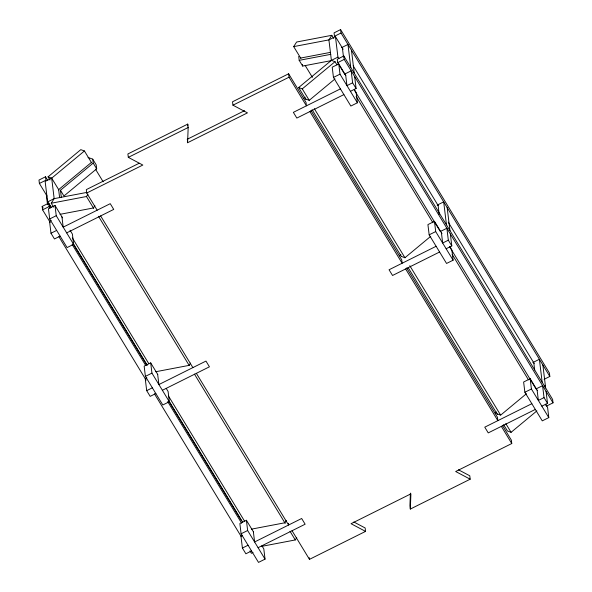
<?xml version="1.0" encoding="UTF-8"?>
<svg xmlns="http://www.w3.org/2000/svg" width="592" height="592" viewBox="0 0 592 592"><rect width="100%" height="100%" fill="white"/><g stroke="black" fill="none" stroke-linecap="round" stroke-linejoin="round"><path stroke-width="0.89" d="M187.694 125.889L187.76 124.098L127.894 153.957L128.309 157.368L142.82 165.05L86.728 193.029L97.169 210.197M288.622 73.793L289.037 77.204L306.434 105.827L306.02 102.409L288.622 73.793L232.53 101.772L232.945 105.184L247.456 112.865L187.583 142.724L188.175 127.509L187.76 124.098M410.397 493.114L409.908 505.642L410.323 509.061L470.189 479.194L469.774 475.783L458.489 469.811M410.323 509.061L410.907 493.846L351.041 523.705L365.553 531.387L365.146 527.975L353.853 521.996M53.65 207.17L51.252 203.226L54.161 198.638L51.689 178.162L84.427 150.975L91.627 162.822M51.252 203.226L86.469 196.514L87.927 194.22M94.89 205.668L93.432 207.962L60.021 214.326M300.891 58.445L293.691 46.605L296.607 42.017L331.823 35.305L333.747 38.465M331.823 35.305L328.915 39.893L331.387 60.369L298.649 87.549L305.849 99.397M190.594 363.074L189.137 365.368L155.726 371.739M286.299 520.486L284.841 522.78L251.43 529.144M261.871 546.32L295.282 539.948L296.74 537.662M49.98 179.998L48.056 176.838L80.801 149.65L84.427 150.975M91.39 162.423L58.645 189.61L59.614 197.624M61.309 197.277L60.458 190.269L93.203 163.089L92.722 159.144L88.06 157.442M92.722 159.144L96.207 164.872L96.681 168.809L63.943 195.996L60.458 190.269M298.649 87.549L302.275 88.874L335.02 61.694L336.937 64.846M303.792 98.339L305.191 97.177M335.013 78.921L309.239 100.322L305.605 98.997M399.504 255.744L400.895 254.59M430.717 236.334L404.943 257.735L401.317 256.41M495.208 413.157L496.599 412.002M526.421 393.739L500.647 415.14L497.021 413.815M503.622 424.671L507.462 430.991L511.088 432.315L536.863 410.915M47.434 179.938L45.517 176.779L38.976 180.042L39.39 183.453L47.071 196.085M340.607 29.6L334.066 32.863L334.48 36.275L341.022 33.011L340.607 29.6L549.42 373.041L549.835 376.453L544.107 379.309M39.39 183.453L45.924 180.197L45.517 176.779M58.889 190.002L51.689 178.162L45.147 181.426L47.626 201.902L50.986 207.422M343.131 49.262L335.449 36.63L328.915 39.893L293.691 46.605M341.443 47.723L347.978 44.459L350.76 67.436M128.309 157.368L188.175 127.509M232.945 105.184L289.037 77.204M47.626 201.902L54.161 198.638L86.676 192.444M335.449 36.63L337.928 57.106L331.387 60.369L335.02 61.694M50.261 222.474L42.58 209.842L42.165 206.43L48.707 203.167L51.104 207.119M545.528 404.521L546.483 406.097L553.024 402.834L552.61 399.422L343.797 55.988L337.262 59.244L337.669 62.663L338.631 64.239M42.58 209.842L49.121 206.578L48.707 203.167M337.669 62.663L344.211 59.4L343.797 55.988M139.105 163.281L86.314 189.618L86.728 193.029M187.176 139.312L244.577 110.674M62.515 217.841L54.989 205.461L48.448 208.724L49.691 218.959L67.088 247.582L73.63 244.318L72.394 234.084L70.041 230.214M345.809 75.532L338.757 63.929L332.216 67.192L333.451 77.426L350.856 106.049L357.398 102.786L356.155 92.552L354.275 89.459M49.691 218.959L56.233 215.703L54.989 205.461M333.451 77.426L339.993 74.163L338.757 63.929M51.178 220.476L49.543 221.29L50.986 233.233L54.464 238.961L60.132 236.134M344.633 74.111L351.174 70.848L352.617 82.791L356.095 88.511L350.434 91.338M50.986 233.233L56.647 230.406M340.415 88.874L293.358 112.347L296.836 118.074L343.893 94.602M352.617 82.791L346.956 85.618L345.713 75.376M66.667 232.871L113.731 209.398L110.245 203.678L63.189 227.15L61.953 216.909M437.148 205.135L443.682 201.872L446.464 224.842M157.753 374.477L150.694 362.874L144.159 366.13L145.395 376.371L162.8 404.987L169.334 401.731L168.098 391.49L166.219 388.396M441.987 233.714L434.461 221.341L427.92 224.597L429.163 234.839L446.56 263.455L453.102 260.199L451.859 249.957L449.979 246.864M145.395 376.371L151.937 373.108L150.694 362.874M429.163 234.839L435.697 231.576L434.461 221.341M146.883 377.881L145.247 378.702L146.69 390.646L150.176 396.366L155.837 393.539M440.337 231.516L446.879 228.253L448.322 240.197L451.807 245.924L446.139 248.751M146.69 390.646L152.359 387.819M436.119 246.287L389.062 269.76L392.54 275.48L439.604 252.007M448.322 240.197L442.661 243.023L441.425 232.789M162.378 390.283L209.435 366.811L205.957 361.083L158.893 384.556L157.657 374.322M532.852 362.541L539.393 359.277L542.168 382.254M253.457 531.882L246.405 520.279L239.864 523.543L241.099 533.777L258.504 562.4L265.046 559.137L263.803 548.902L261.923 545.809M537.225 390.35L530.166 378.747L523.624 382.01L524.867 392.244L542.265 420.868L548.806 417.604L547.57 407.37L545.683 404.277M241.099 533.777L247.641 530.521L246.405 520.279M524.867 392.244L531.409 388.988L530.166 378.747M242.587 535.294L240.951 536.108L242.402 548.051L245.88 553.779L251.541 550.952M536.049 388.929L542.583 385.666L544.033 397.609L547.511 403.33L541.85 406.156M242.402 548.051L248.063 545.225M531.831 403.692L484.767 427.165L488.245 432.893L535.309 409.42M544.033 397.609L538.365 400.436L537.129 390.195M258.082 547.689L305.139 524.216L301.661 518.496L254.604 541.969L253.361 531.727M253.028 552.469L251.393 553.283L249.957 550.915M502.334 425.3L511.355 440.13L511.769 443.541L455.677 471.513L470.189 479.194M292.063 530.743L309.461 559.359L365.553 531.387M300.655 58.053L330.454 52.37M298.723 56.403L299.197 60.34L330.802 54.323M299.197 60.34L302.675 66.067L331.572 60.562M48.056 176.838L51.689 178.162M341.022 33.011L549.835 376.453M353.209 65.838L438.176 205.587M448.255 222.163L534.184 363.488M344.211 59.4L553.024 402.834M337.928 57.106L338.89 58.682M339.593 65.816L344.87 74.503M354.475 90.295L440.396 231.613M449.52 246.62L535.923 388.729M356.14 96.429L432.944 222.755M452.147 254.331L528.471 379.864M339.993 74.163L357.398 102.786M435.697 231.576L453.102 260.199M531.409 388.988L548.806 417.604M305.213 65.549L312.413 77.389M302.275 88.874L309.475 100.721M314.278 108.617L405.002 257.831M409.805 265.727L500.529 414.948M505.805 423.628L511.088 432.315M312.088 109.661L401.376 256.506M408.095 267.562L497.384 414.407M310.941 110.504L401.731 259.821L402.138 263.233L309.912 111.548M406.652 267.917L497.435 417.234L497.85 420.646L405.624 268.96M501.328 426.366L511.769 443.541M93.203 163.089L96.681 168.809M95.467 169.134L103.149 181.766M100.647 215.925L192.874 367.61M196.359 373.33L288.585 525.015L288.378 523.313M86.469 196.514L93.669 208.354M98.472 216.25L189.196 365.471M194.479 374.151L285.203 523.372M290.006 531.268L295.282 539.948M72.372 237.962L148.696 363.495M168.38 395.863L244.703 521.397M73.186 243.43L147.112 365.02M169.194 401.339L242.639 522.129M56.233 215.703L73.63 244.318M151.937 373.108L169.334 401.731M247.641 530.521L265.046 559.137M73.068 243.741L146.994 365.331M169.075 401.642L241.558 520.864M49.121 206.578L50.083 208.162M72.165 244.474L145.61 365.271M167.691 401.591L241.61 523.173M42.165 206.43L43.127 208.007M58.904 236.689L146.12 380.131M154.431 393.798L241.314 536.7M542.871 365.005L545.654 387.975M546.068 391.386L547.511 403.33M544.914 385.407L545.128 387.19M533.821 362.896L534.687 370.015M447.167 207.592L449.942 230.569M450.357 233.981L451.807 245.924M438.117 205.483L439.197 214.385M351.463 50.187L354.238 73.156M354.652 76.568L356.095 88.511M342.413 48.078L343.486 56.98M302.49 64.491L302.675 66.067M309.253 557.657L309.461 559.359M187.383 141.014L187.583 142.724M46.346 194.901L47.523 204.625"/></g></svg>
